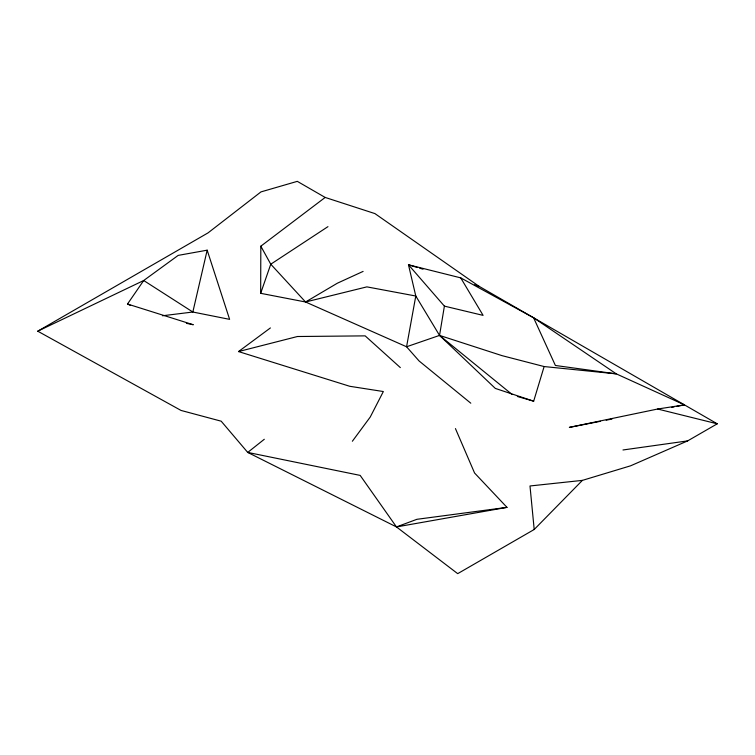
<?xml version="1.0" encoding="UTF-8"?>
<svg xmlns="http://www.w3.org/2000/svg" width="755" height="755" viewBox="0 0 755 755"><rect width="100%" height="100%" fill="white"/><g stroke="black" fill="none" stroke-linecap="round" stroke-linejoin="round"><path stroke-width="1.13" d="M470.799 403.198L419.082 360.966L406.567 346.772L305.558 301.991L260.664 293.317L260.824 246.187L325.169 197.442L374.933 213.599L478.906 286.202L717.25 423.81L687.635 440.901L630.585 465.816L582.398 480.378L529.991 485.975L534.2 529.491L457.7 573.649L396.469 526.933L247.725 452.424L221.196 421.196L181.03 410.437L37.75 331.19L208.031 232.889L260.975 191.893L297.3 181.351L325.169 197.442M533.606 317.78L555.387 365.477L616.297 373.867L533.606 317.78L460.71 277.859L408.474 264.779L444.393 306.124L439.542 335.409L495.327 388.419L533.672 401.179L544.128 366.552L616.297 373.867L684.483 404.888L676.423 406.464M37.75 331.19L143.705 280.511L178.189 255.388L207.172 250.179L192.836 312.023L162.448 315.769M260.664 293.317L270.762 264.212L327.953 226.651M130.596 305.492L127.51 304.02L143.705 280.511L192.836 312.023L229.614 319.356L207.172 250.179M352.368 441.241L370.252 417.024L383.342 391.534L349.754 386.286L238.514 351.566L270.403 327.934M534.2 529.491L582.398 480.378M264.297 439.268L247.725 452.424L360.173 475.405L396.469 526.933L506.992 507.369L474.565 472.998L455.444 428.595M260.824 246.187L270.762 264.212L305.558 301.991L337.372 283.2L363.108 271.404M396.469 526.933L416.902 519.308L506.992 507.369M238.514 351.566L297.442 336.513L365.156 335.871L400.339 367.6M305.558 301.991L366.883 286.872L415.788 296.017L439.542 335.409L512.145 394.506M684.483 404.888L657.643 409.021L569.346 427.387L600.433 421.318M606.19 420.186L611.946 419.063M671.818 407.36L674.121 406.917M622.969 449.98L687.635 440.901M186.4 323.338L193.289 324.744L127.51 304.02M444.393 306.124L483.106 315.382L460.71 277.859M657.643 409.021L717.25 423.81M544.128 366.552L501.981 355.633L439.542 335.409L406.567 346.772L415.788 296.017L408.474 264.779L417.421 267.496M517.392 396.488L533.672 401.179M419.648 268.176L423.008 269.195M474.433 284.843L478.906 286.202"/></g></svg>
